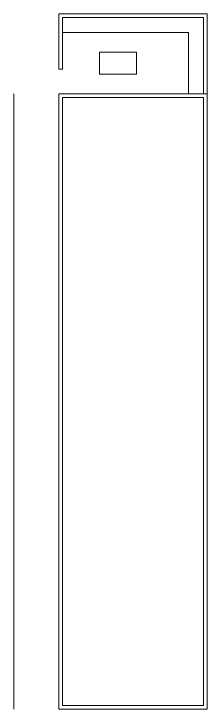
# Model space of a CAD drawing. Header units: inches. Extents: x -3.4 to 66, y -1.3 to 60.3.
# Drawn here: x 58.1 to 65.95, y 0.94 to 29.19 of the extents above; entities that cross this region are included whole.
import ezdxf

# ---------------------------------------------------------------- set-up
doc = ezdxf.new("R2010")
doc.units = ezdxf.units.IN
doc.header["$MEASUREMENT"] = 0
doc.layers.add('muros.15', color=6, linetype='Continuous', lineweight=9)

msp = doc.modelspace()

# ---------------------------------------------------------------- linework, layer by layer
at = {"layer": 'muros.15'}
msp.add_line((59.931, 26.944), (60.081, 26.944), dxfattribs=at)
for points in [[(59.931, 25.944), (65.951, 25.944), (65.951, 29.194), (59.931, 29.194), (59.931, 26.944)], [(60.081, 25.944), (65.801, 25.944), (65.801, 29.044), (60.081, 29.044), (60.081, 26.944)], [(65.201, 25.944), (65.201, 28.444), (60.081, 28.444)], [(58.101, 0.944), (58.101, 25.944)]]:
    msp.add_lwpolyline(points, dxfattribs=at)
for points in [[(61.581, 27.644), (63.081, 27.644), (63.081, 26.744), (61.581, 26.744)], [(59.931, 0.944), (65.951, 0.944), (65.951, 25.944), (59.931, 25.944)], [(60.081, 1.094), (60.081, 25.794), (65.801, 25.794), (65.801, 1.094)]]:
    msp.add_lwpolyline(points, close=True, dxfattribs=at)

doc.saveas('drawing.dxf')
